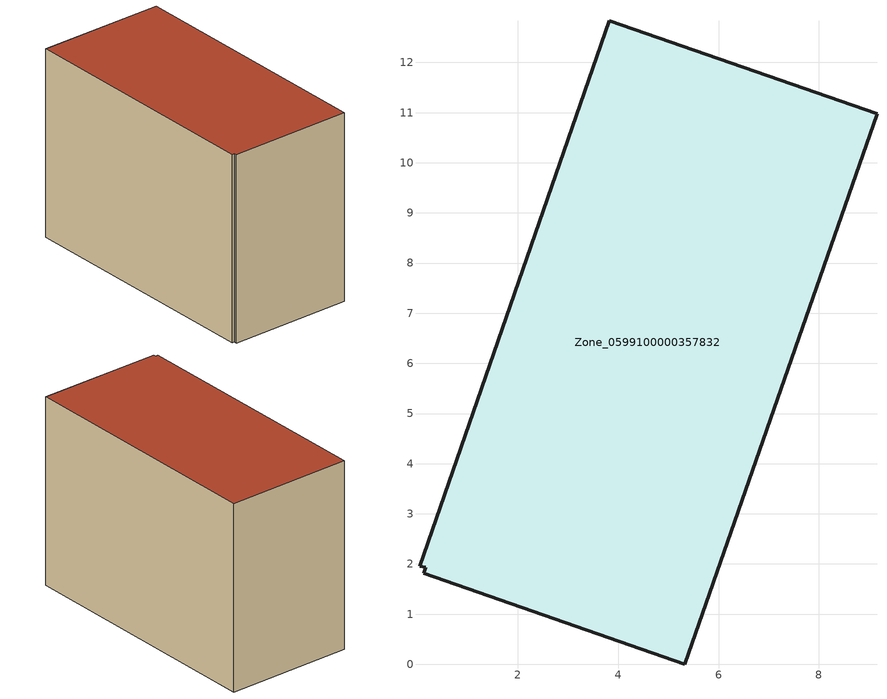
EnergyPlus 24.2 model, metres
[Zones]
Zone_0599100000357832
 floor ground (C_G): 0.12,1.81 0.16,1.94 0.04,1.95 3.82,12.83 9.16,10.98 5.33,0 z0
 wall outside (C_F): 9.16,10.98 3.82,12.83 0.04,1.95 0.16,1.94 0.12,1.81 5.33,0 9.16,10.98 z0:8.38
 roof outside (C_R): 0.16,1.94 0.12,1.81 5.33,0 9.16,10.98 3.82,12.83 0.04,1.95 z8.38
[BUILDING]
Pand.0599100000357832: North Axis=0; Terrain=City; Loads Convergence Tolerance Value=0.04; Temperature Convergence Tolerance Value=0.4; Solar Distribution=FullExterior; Maximum Number of Warmup Days=25; Minimum Number of Warmup Days=1
[Site:Location]
Rotterdam.The.Hague.AP_ZH_NLD Design_Conditions: Latitude=51.96; Longitude=4.45; Time Zone=1; Elevation=-4.5
[SITE:GROUNDTEMPERATURE:BUILDINGSURFACE]
18, 18, 18, 18, 18, 18, 18, 18, 18, 18, 18, 18
[MATERIAL] Thermal Absorptance=0.9; Solar Absorptance=0.7; Visible Absorptance=0.7
Name | Roughness | Thickness | Conductivity | Density | Specific Heat
G.TC.1992-2005 | MediumSmooth | 0.15 | 0.06 | 540 | 1210
F.TC.1992-2005 | Rough | 0.3 | 0.12 | 1920 | 840
R.TC.1992-2005 | MediumRough | 0.2 | 0.08 | 1500 | 1000
[CONSTRUCTION]
C_G: G.TC.1992-2005
C_F: F.TC.1992-2005
C_R: R.TC.1992-2005
[ZONE]
Zone_0599100000357832: Type=1; Multiplier=1; Ceiling Height=Autocalculate; Volume=Autocalculate; Floor Area=autocalculate; Part of Total Floor Area=Yes
[ZONEINFILTRATION:DESIGNFLOWRATE]
Infil_Zone_0599100000357832: Zone or ZoneList or Space or SpaceList=Zone_0599100000357832; Schedule=AlwaysOn; Design Flow Rate Calculation Method=Flow/Area; Flow Rate per Floor Area=0.0015; Constant Term Coefficient=1; Temperature Term Coefficient=0; Velocity Term Coefficient=0; Velocity Squared Term Coefficient=0
[HVACTEMPLATE:ZONE:IDEALLOADSAIRSYSTEM]
Zone_0599100000357832: Maximum Heating Supply Air Temperature=50; Minimum Cooling Supply Air Temperature=13; Maximum Heating Supply Air Humidity Ratio=0.0156; Minimum Cooling Supply Air Humidity Ratio=0.0077; Heating Limit=NoLimit; Cooling Limit=NoLimit; Dehumidification Control Type=ConstantSensibleHeatRatio; Cooling Sensible Heat Ratio=0.7; Dehumidification Setpoint=60; Humidification Control Type=None; Humidification Setpoint=30; Outdoor Air Method=None; Outdoor Air Flow Rate per Person=0.00944; Outdoor Air Flow Rate per Zone Floor Area=0; Outdoor Air Flow Rate per Zone=0; Demand Controlled Ventilation Type=None; Outdoor Air Economizer Type=NoEconomizer; Heat Recovery Type=None; Sensible Heat Recovery Effectiveness=0.7; Latent Heat Recovery Effectiveness=0.65
[ZONECONTROL:THERMOSTAT]
ThermostatControl_Zone_0599100000357832: Zone or ZoneList=Zone_0599100000357832; Control Type Schedule=DualSetpointControlType; Control 1=Thermostat_Zone_0599100000357832; Temperature Difference Between Cutout And Setpoint=0
[THERMOSTATSETPOINT:DUALSETPOINT]
Thermostat_Zone_0599100000357832: Heating Setpoint Temperature Schedule=HeatingSetpoint_Zone_0599100000357832; Cooling Setpoint Temperature Schedule=CoolingSetpoint_Zone_0599100000357832
[SCHEDULE:COMPACT]
HeatingSetpoint_Zone_0599100000357832: Through: 12/31, For: AllDays, Until: 24:00, 21
CoolingSetpoint_Zone_0599100000357832: Through: 12/31, For: AllDays, Until: 24:00, 24
DualSetpointControlType: Through: 12/31, For: AllDays, Until: 24:00, 4
AlwaysOn: Through: 12/31, For: AllDays, Until: 24:00, 1
